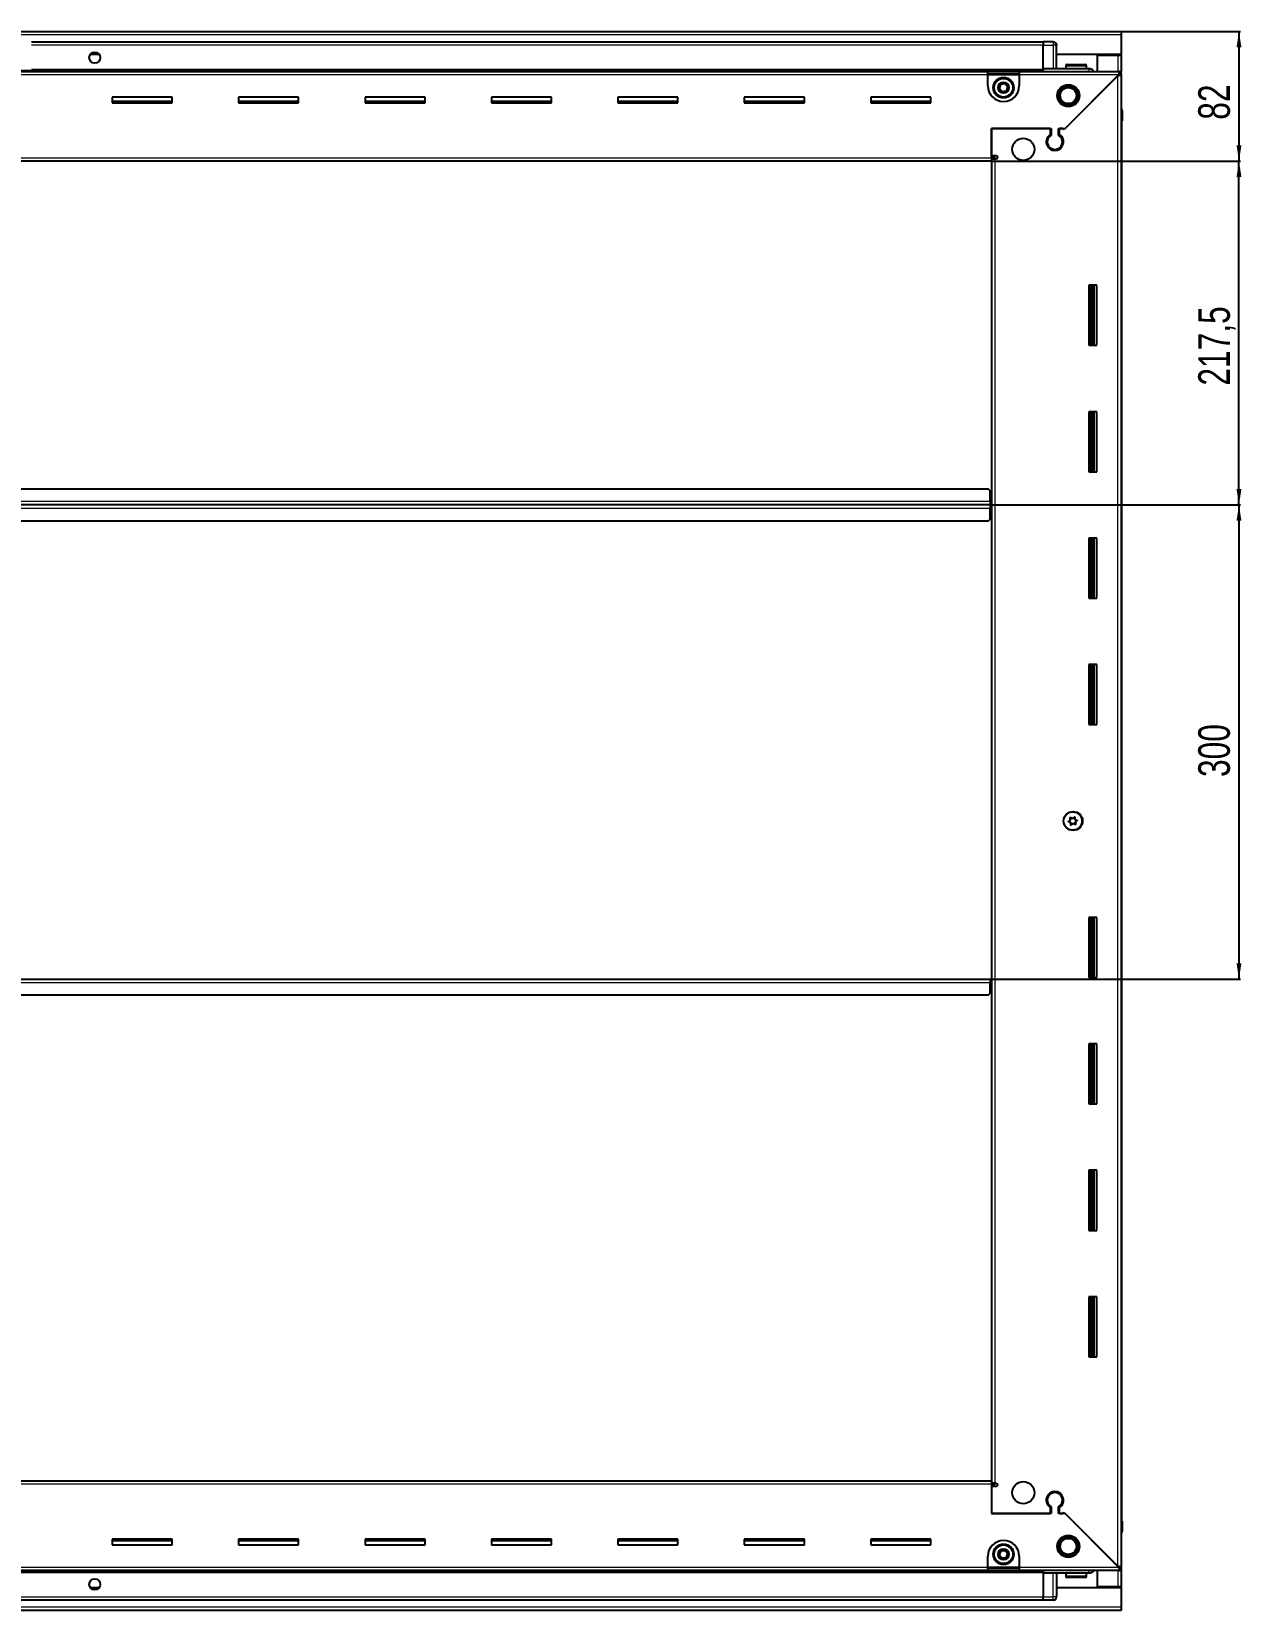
# Model space of a CAD drawing. Header units: millimetres. Extents: x 1219 to 6664, y -1644 to 1865.
# Drawn here: x 5898 to 6664, y 677 to 1676 of the extents above; entities that cross this region are included whole.
import ezdxf

# ---------------------------------------------------------------- set-up
doc = ezdxf.new("R2010")
doc.units = ezdxf.units.MM
doc.layers.add('FORMAT', color=7, linetype='Continuous')
doc.styles.add('SLDTEXTSTYLE0', font='TXT', dxfattribs={"width": 0.75})
doc.dimstyles.new('SLDDIMSTYLE0', dxfattribs={"dimtxt": 20, "dimasz": 10, "dimexe": 0, "dimexo": 0.0625, "dimgap": 5, "dimtad": 2, "dimdec": 1, "dimrnd": 1e-09, "dimzin": 12, "dimdsep": 46, "dimtxsty": 'SLDTEXTSTYLE0', "dimsah": 1, "dimcen": 0.09, "dimadec": 0, "dimazin": 3, "dimtfac": 1, "dimtofl": 0, "dimtmove": 0, "dimatfit": 3, "dimfxl": 0, "dimfrac": 2, "dimtolj": 1, "dimtzin": 12, "dimarcsym": 0})

# ---------------------------------------------------------------- blocks, each defined once
blk = doc.blocks.new('_D_7')
at = {"layer": 'FORMAT'}
for p, q in [((6587.75, 1675.82), (6663.24, 1675.82)), ((6662.24, 1675.82), (6662.24, 1593.82)), ((6505.75, 1593.82), (6663.24, 1593.82))]:
    blk.add_line(p, q, dxfattribs=at)
for points in [[(6662.24, 1675.82), (6660.7, 1665.82), (6663.78, 1665.82)], [(6662.24, 1593.82), (6663.78, 1603.82), (6660.7, 1603.82)]]:
    blk.add_solid(points, dxfattribs=at)
at = {"layer": 'FORMAT', "insert": (6636.46, 1620.05), "char_height": 20, "attachment_point": 1, "rotation": 90, "style": 'SLDTEXTSTYLE0'}
blk.add_mtext('82', dxfattribs=at)
blk = doc.blocks.new('_D_8')
at = {"layer": 'FORMAT'}
for p, q in [((6505.75, 1593.82), (6663.24, 1593.82)), ((6662.24, 1376.32), (6662.24, 1593.82)), ((6504.75, 1376.32), (6663.24, 1376.32))]:
    blk.add_line(p, q, dxfattribs=at)
for points in [[(6662.24, 1593.82), (6660.7, 1583.82), (6663.78, 1583.82)], [(6662.24, 1376.32), (6663.78, 1386.32), (6660.7, 1386.32)]]:
    blk.add_solid(points, dxfattribs=at)
at = {"layer": 'FORMAT', "insert": (6636.46, 1451.82), "char_height": 20, "attachment_point": 1, "rotation": 90, "style": 'SLDTEXTSTYLE0'}
blk.add_mtext('217,5', dxfattribs=at)
blk = doc.blocks.new('_D_9')
at = {"layer": 'FORMAT'}
for p, q in [((6504.75, 1376.32), (6663.24, 1376.32)), ((6662.24, 1376.32), (6662.24, 1076.32)), ((6504.75, 1076.32), (6663.24, 1076.32))]:
    blk.add_line(p, q, dxfattribs=at)
for points in [[(6662.24, 1376.32), (6660.7, 1366.32), (6663.78, 1366.32)], [(6662.24, 1076.32), (6663.78, 1086.32), (6660.7, 1086.32)]]:
    blk.add_solid(points, dxfattribs=at)
at = {"layer": 'FORMAT', "insert": (6636.46, 1204.16), "char_height": 20, "attachment_point": 1, "rotation": 90, "style": 'SLDTEXTSTYLE0'}
blk.add_mtext('300', dxfattribs=at)

msp = doc.modelspace()

# ---------------------------------------------------------------- linework, layer by layer
at = {"color": 7, "linetype": 'Continuous', "lineweight": 25}
for p, q in [((5188.74, 1675.82), (6587.74, 1675.82)), ((6538.24, 1669.17), (5898.24, 1669.17)), ((6538.24, 1669.32), (6538.24, 1669.32)), ((6544.74, 1669.32), (6538.24, 1669.32)), ((6544.74, 1669.32), (6538.24, 1669.32)), ((6538.24, 1669.32), (6538.24, 1667.32)), ((6587.74, 1675.82), (6587.74, 1673.72)), ((6587.74, 1673.72), (6587.74, 1661.32)), ((5941.11, 1661.32), (5935.37, 1661.32)), ((6538.24, 1652.32), (6538.24, 1667.32)), ((6546.74, 1667.32), (6546.74, 1667.32)), ((6546.74, 1652.32), (6546.74, 1667.32)), ((6587.74, 1661.32), (6546.74, 1661.32)), ((6572.74, 1660.82), (6585.64, 1660.82)), ((6572.74, 1650.57), (6572.74, 1660.82)), ((6585.64, 1660.82), (6587.74, 1660.82)), ((6586.24, 1660.82), (6586.24, 1661.32)), ((6587.74, 1660.82), (6587.74, 1661.32)), ((6587.74, 1660.82), (6587.74, 1650.57)), ((5238.24, 1651.17), (6538.24, 1651.17)), ((5273.24, 1650.57), (6503.24, 1650.57)), ((6503.24, 1648.47), (6503.24, 1650.57)), ((6503.24, 1650.57), (6523.24, 1650.57)), ((6503.24, 1649.07), (6523.24, 1649.07)), ((6503.24, 1641.57), (6503.24, 1648.47)), ((6523.24, 1650.57), (6586.74, 1650.57)), ((6523.24, 1650.57), (6523.24, 1648.47)), ((6523.24, 1648.47), (6523.24, 1641.57)), ((6538.24, 1652.32), (6538.24, 1651.82)), ((6567.24, 1652.32), (6538.24, 1652.32)), ((6538.24, 1652.29), (6538.31, 1650.57)), ((6552.24, 1614.57), (6586.14, 1648.47)), ((6552.74, 1654.22), (6552.74, 1652.32)), ((6553.54, 1655.02), (6564.94, 1655.02)), ((6565.74, 1652.32), (6565.74, 1654.22)), ((6586.24, 1648.57), (6587.74, 1648.57)), ((6586.74, 1649.07), (6586.74, 1650.57)), ((6586.74, 1650.57), (6587.74, 1650.57)), ((6586.74, 1649.07), (6587.74, 1649.07)), ((6587.74, 1649.07), (6587.74, 1650.57)), ((6587.74, 1649.07), (6587.74, 1648.57)), ((6587.74, 1648.57), (6587.74, 704.07)), ((6585.64, 1647.97), (6551.54, 1613.87)), ((5987.24, 1634.32), (5949.24, 1634.32)), ((5949.24, 1634.32), (5949.24, 1630.82)), ((5987.24, 1631.57), (5949.24, 1631.57)), ((5949.24, 1630.82), (5987.24, 1630.82)), ((5987.24, 1630.82), (5987.24, 1634.32)), ((6067.24, 1634.32), (6029.24, 1634.32)), ((6029.24, 1634.32), (6029.24, 1630.82)), ((6067.24, 1631.57), (6029.24, 1631.57)), ((6029.24, 1630.82), (6067.24, 1630.82)), ((6067.24, 1630.82), (6067.24, 1634.32)), ((6147.24, 1634.32), (6109.24, 1634.32)), ((6109.24, 1634.32), (6109.24, 1630.82)), ((6147.24, 1631.57), (6109.24, 1631.57)), ((6109.24, 1630.82), (6147.24, 1630.82)), ((6147.24, 1630.82), (6147.24, 1634.32)), ((6227.24, 1634.32), (6189.24, 1634.32)), ((6189.24, 1634.32), (6189.24, 1630.82)), ((6227.24, 1631.57), (6189.24, 1631.57)), ((6189.24, 1630.82), (6227.24, 1630.82)), ((6227.24, 1630.82), (6227.24, 1634.32)), ((6307.24, 1634.32), (6269.24, 1634.32)), ((6269.24, 1634.32), (6269.24, 1630.82)), ((6307.24, 1631.57), (6269.24, 1631.57)), ((6269.24, 1630.82), (6307.24, 1630.82)), ((6307.24, 1630.82), (6307.24, 1634.32)), ((6387.24, 1634.32), (6349.24, 1634.32)), ((6349.24, 1634.32), (6349.24, 1630.82)), ((6387.24, 1631.57), (6349.24, 1631.57)), ((6349.24, 1630.82), (6387.24, 1630.82)), ((6387.24, 1630.82), (6387.24, 1634.32)), ((6467.24, 1634.32), (6429.24, 1634.32)), ((6429.24, 1634.32), (6429.24, 1630.82)), ((6467.24, 1631.57), (6429.24, 1631.57)), ((6429.24, 1630.82), (6467.24, 1630.82)), ((6467.24, 1630.82), (6467.24, 1634.32)), ((6587.74, 1627.15), (6587.74, 1627.15)), ((6587.74, 1619.32), (6588.24, 1619.32)), ((6588.09, 733.32), (6588.09, 1619.32)), ((6588.24, 1625.82), (6588.24, 1619.32)), ((6588.24, 1619.32), (6588.24, 1625.82)), ((6588.24, 1619.32), (6588.24, 1619.32)), ((6588.24, 1619.32), (6588.24, 1619.32)), ((6505.74, 1614.57), (6543.44, 1614.57)), ((6505.74, 1595.92), (6505.74, 1614.57)), ((6505.74, 1614.57), (6505.74, 1597.32)), ((6542.74, 1614.57), (6505.74, 1614.57)), ((6542.74, 1614.57), (6542.74, 1610.68)), ((6543.44, 1614.57), (6543.44, 1610.29)), ((6548.04, 1614.57), (6552.24, 1614.57)), ((6548.04, 1610.29), (6548.04, 1614.57)), ((6550.84, 1614.57), (6548.74, 1614.57)), ((6548.74, 1610.68), (6548.74, 1614.57)), ((6551.54, 1613.87), (6550.84, 1614.57)), ((6547.74, 1601.71), (6547.74, 1600.95)), ((6505.74, 1593.82), (5270.74, 1593.82)), ((6505.74, 1597.32), (6508.59, 1597.32)), ((6507.74, 1596.32), (6505.74, 1596.32)), ((6505.74, 1595.92), (6505.74, 1593.82)), ((6505.74, 1595.32), (6507.84, 1595.32)), ((6505.74, 1593.82), (6505.74, 758.82)), ((6507.74, 1595.32), (6507.74, 1596.32)), ((6508.59, 1595.32), (6507.84, 1595.32)), ((6567.24, 1515.32), (6567.24, 1477.32)), ((6572.24, 1515.32), (6567.24, 1515.32)), ((6568.26, 1515.32), (6568.26, 1477.32)), ((6568.3, 1515.32), (6568.3, 1477.32)), ((6570.09, 1515.32), (6570.09, 1477.32)), ((6572.24, 1477.32), (6572.24, 1515.32)), ((6567.24, 1477.32), (6572.24, 1477.32)), ((6567.24, 1435.32), (6567.24, 1397.32)), ((6572.24, 1435.32), (6567.24, 1435.32)), ((6568.26, 1435.32), (6568.26, 1397.32)), ((6568.3, 1435.32), (6568.3, 1397.32)), ((6570.09, 1435.32), (6570.09, 1397.32)), ((6572.24, 1397.32), (6572.24, 1435.32)), ((6567.24, 1397.32), (6572.24, 1397.32)), ((6503.74, 1386.32), (5272.74, 1386.32)), ((6504.74, 1385.32), (6503.74, 1386.32)), ((6504.74, 1378.42), (6504.74, 1385.32)), ((6504.99, 1379.17), (6504.74, 1379.17)), ((6504.99, 1376.32), (6504.99, 1379.17)), ((6504.74, 1376.32), (5271.74, 1376.32)), ((6504.74, 1378.42), (6504.74, 1376.32)), ((6504.74, 1376.32), (6504.74, 1374.22)), ((6504.74, 1367.32), (6504.74, 1374.22)), ((6504.74, 1373.47), (6504.99, 1373.47)), ((6504.99, 1373.47), (6504.99, 1376.32)), ((6505.74, 1376.32), (6504.99, 1376.32)), ((5272.74, 1366.32), (6503.74, 1366.32)), ((6503.74, 1366.32), (6504.74, 1367.32)), ((6567.24, 1355.32), (6567.24, 1317.32)), ((6572.24, 1355.32), (6567.24, 1355.32)), ((6568.26, 1355.32), (6568.26, 1317.32)), ((6568.3, 1355.32), (6568.3, 1317.32)), ((6570.09, 1355.32), (6570.09, 1317.32)), ((6572.24, 1317.32), (6572.24, 1355.32)), ((6567.24, 1317.32), (6572.24, 1317.32)), ((6567.24, 1275.32), (6567.24, 1237.32)), ((6572.24, 1275.32), (6567.24, 1275.32)), ((6568.26, 1275.32), (6568.26, 1237.32)), ((6568.3, 1275.32), (6568.3, 1237.32)), ((6570.09, 1275.32), (6570.09, 1237.32)), ((6572.24, 1237.32), (6572.24, 1275.32)), ((6567.24, 1237.32), (6572.24, 1237.32)), ((6567.24, 1115.32), (6567.24, 1077.32)), ((6572.24, 1115.32), (6567.24, 1115.32)), ((6568.26, 1115.32), (6568.26, 1077.32)), ((6568.3, 1115.32), (6568.3, 1077.32)), ((6570.09, 1115.32), (6570.09, 1077.32)), ((6572.24, 1077.32), (6572.24, 1115.32)), ((5271.74, 1076.32), (6504.74, 1076.32)), ((6504.74, 1076.32), (6504.74, 1074.22)), ((6504.74, 1067.32), (6504.74, 1074.22)), ((6504.74, 1073.47), (6504.99, 1073.47)), ((6504.99, 1073.47), (6504.99, 1076.32)), ((6504.99, 1076.32), (6505.74, 1076.32)), ((6567.24, 1077.32), (6572.24, 1077.32)), ((5272.74, 1066.32), (6503.74, 1066.32)), ((6503.74, 1066.32), (6504.74, 1067.32)), ((6567.24, 1035.32), (6567.24, 997.32)), ((6572.24, 1035.32), (6567.24, 1035.32)), ((6568.26, 1035.32), (6568.26, 997.32)), ((6568.3, 1035.32), (6568.3, 997.32)), ((6570.09, 1035.32), (6570.09, 997.32)), ((6572.24, 997.32), (6572.24, 1035.32)), ((6567.24, 997.32), (6572.24, 997.32)), ((6567.24, 955.32), (6567.24, 917.32)), ((6572.24, 955.32), (6567.24, 955.32)), ((6568.26, 955.32), (6568.26, 917.32)), ((6568.3, 955.32), (6568.3, 917.32)), ((6570.09, 955.32), (6570.09, 917.32)), ((6572.24, 917.32), (6572.24, 955.32)), ((6567.24, 917.32), (6572.24, 917.32)), ((6567.24, 875.32), (6567.24, 837.32)), ((6572.24, 875.32), (6567.24, 875.32)), ((6568.26, 875.32), (6568.26, 837.32)), ((6568.3, 875.32), (6568.3, 837.32)), ((6570.09, 875.32), (6570.09, 837.32)), ((6572.24, 837.32), (6572.24, 875.32)), ((6567.24, 837.32), (6572.24, 837.32)), ((5270.74, 758.82), (6505.74, 758.82)), ((6505.74, 758.82), (6505.74, 756.72)), ((6507.84, 757.32), (6505.74, 757.32)), ((6505.74, 756.72), (6505.74, 738.07)), ((6505.74, 756.32), (6507.74, 756.32)), ((6505.74, 755.32), (6505.74, 738.07)), ((6508.59, 755.32), (6505.74, 755.32)), ((6507.74, 756.32), (6507.74, 757.32)), ((6507.84, 757.32), (6508.59, 757.32)), ((6547.74, 751.7), (6547.74, 750.94)), ((6542.74, 741.96), (6542.74, 738.07)), ((6543.44, 742.36), (6543.44, 738.07)), ((6548.04, 738.07), (6548.04, 742.36)), ((6548.74, 738.07), (6548.74, 741.96)), ((6543.44, 738.07), (6505.74, 738.07)), ((6505.74, 738.07), (6542.74, 738.07)), ((6552.24, 738.07), (6548.04, 738.07)), ((6548.74, 738.07), (6550.84, 738.07)), ((6550.84, 738.07), (6551.54, 738.77)), ((6551.54, 738.77), (6585.64, 704.67)), ((6586.14, 704.17), (6552.24, 738.07)), ((6587.74, 733.32), (6588.24, 733.32)), ((6588.24, 733.32), (6588.24, 733.32)), ((6588.24, 726.82), (6588.24, 733.32)), ((6588.24, 733.32), (6588.24, 726.82)), ((5987.24, 721.82), (5949.24, 721.82)), ((5949.24, 721.82), (5949.24, 718.32)), ((5949.24, 721.07), (5987.24, 721.07)), ((5987.24, 718.32), (5987.24, 721.82)), ((6067.24, 721.82), (6029.24, 721.82)), ((6029.24, 721.82), (6029.24, 718.32)), ((6029.24, 721.07), (6067.24, 721.07)), ((6067.24, 718.32), (6067.24, 721.82)), ((6147.24, 721.82), (6109.24, 721.82)), ((6109.24, 721.82), (6109.24, 718.32)), ((6109.24, 721.07), (6147.24, 721.07)), ((6147.24, 718.32), (6147.24, 721.82)), ((6227.24, 721.82), (6189.24, 721.82)), ((6189.24, 721.82), (6189.24, 718.32)), ((6189.24, 721.07), (6227.24, 721.07)), ((6227.24, 718.32), (6227.24, 721.82)), ((6307.24, 721.82), (6269.24, 721.82)), ((6269.24, 721.82), (6269.24, 718.32)), ((6269.24, 721.07), (6307.24, 721.07)), ((6307.24, 718.32), (6307.24, 721.82)), ((6387.24, 721.82), (6349.24, 721.82)), ((6349.24, 721.82), (6349.24, 718.32)), ((6349.24, 721.07), (6387.24, 721.07)), ((6387.24, 718.32), (6387.24, 721.82)), ((6467.24, 721.82), (6429.24, 721.82)), ((6429.24, 721.82), (6429.24, 718.32)), ((6429.24, 721.07), (6467.24, 721.07)), ((6467.24, 718.32), (6467.24, 721.82)), ((5949.24, 718.32), (5987.24, 718.32)), ((6029.24, 718.32), (6067.24, 718.32)), ((6109.24, 718.32), (6147.24, 718.32)), ((6189.24, 718.32), (6227.24, 718.32)), ((6269.24, 718.32), (6307.24, 718.32)), ((6349.24, 718.32), (6387.24, 718.32)), ((6429.24, 718.32), (6467.24, 718.32)), ((6503.24, 704.17), (6503.24, 711.07)), ((6523.24, 711.07), (6523.24, 704.17)), ((6538.24, 701.47), (5238.24, 701.47)), ((6503.24, 702.07), (5273.24, 702.07)), ((6503.24, 702.07), (6503.24, 704.17)), ((6523.24, 703.57), (6503.24, 703.57)), ((6523.24, 702.07), (6503.24, 702.07)), ((6523.24, 704.17), (6523.24, 702.07)), ((6586.74, 702.07), (6523.24, 702.07)), ((6538.31, 702.07), (6538.24, 700.36)), ((6538.24, 700.32), (6538.24, 700.82)), ((6567.24, 700.32), (6538.24, 700.32)), ((6538.24, 700.32), (6538.24, 685.32)), ((6546.74, 700.32), (6546.74, 685.32)), ((6552.74, 700.32), (6552.74, 698.42)), ((6565.74, 698.42), (6565.74, 700.32)), ((6572.74, 691.82), (6572.74, 702.07)), ((6586.24, 704.07), (6587.74, 704.07)), ((6586.74, 703.57), (6586.74, 702.07)), ((6587.74, 703.57), (6586.74, 703.57)), ((6587.74, 702.07), (6586.74, 702.07)), ((6587.74, 704.07), (6587.74, 703.57)), ((6587.74, 703.57), (6587.74, 702.07)), ((6587.74, 702.07), (6587.74, 691.82)), ((5935.37, 691.32), (5941.11, 691.32)), ((6546.74, 691.32), (6587.74, 691.32)), ((6560.53, 697.62), (6553.54, 697.62)), ((6564.94, 697.62), (6560.53, 697.62)), ((6585.64, 691.82), (6572.74, 691.82)), ((6587.74, 691.82), (6585.64, 691.82)), ((6586.24, 691.32), (6586.24, 691.82)), ((6587.74, 691.32), (6587.74, 691.82)), ((6587.74, 691.32), (6587.74, 678.92)), ((5238.24, 683.47), (6538.24, 683.47)), ((6538.24, 683.32), (6538.24, 685.32)), ((6544.74, 683.32), (6538.24, 683.32)), ((6538.24, 683.32), (6538.24, 683.32)), ((6538.24, 683.32), (6538.24, 683.32)), ((6544.74, 683.32), (6538.24, 683.32)), ((6546.06, 683.82), (6546.06, 683.82)), ((6587.74, 676.82), (5188.74, 676.82)), ((6587.74, 678.92), (6587.74, 676.82))]:
    msp.add_line(p, q, dxfattribs=at)
at = {"color": 8, "linetype": 'Continuous', "lineweight": 18}
for p, q in [((6587.74, 1673.72), (5188.74, 1673.72)), ((6544.74, 1669.32), (6544.74, 1667.32)), ((6538.24, 1667.17), (5898.24, 1667.17)), ((6538.24, 1667.32), (6544.74, 1667.32)), ((6546.74, 1667.32), (6544.74, 1667.32)), ((6544.74, 1667.32), (6544.74, 1652.32)), ((6585.64, 1661.32), (6585.64, 1660.82)), ((6585.64, 1660.82), (6585.64, 1650.57)), ((6538.24, 1650.59), (5238.24, 1650.59)), ((6503.24, 1648.47), (5273.24, 1648.47)), ((6538.24, 1651.82), (5898.24, 1651.82)), ((6503.24, 1648.47), (6523.24, 1648.47)), ((6586.14, 1648.47), (6523.24, 1648.47)), ((6552.74, 1654.22), (6565.74, 1654.22)), ((6585.64, 704.67), (6585.64, 1647.97)), ((6587.74, 1625.82), (6588.24, 1625.82)), ((5270.74, 1595.92), (6505.74, 1595.92)), ((6507.84, 1595.32), (6507.84, 757.32)), ((6569.5, 1477.32), (6569.5, 1515.32)), ((6570.74, 1477.32), (6570.74, 1515.32)), ((6569.5, 1397.32), (6569.5, 1435.32)), ((6570.74, 1397.32), (6570.74, 1435.32)), ((6504.74, 1378.42), (5271.74, 1378.42)), ((5271.74, 1374.22), (6504.74, 1374.22)), ((6569.5, 1317.32), (6569.5, 1355.32)), ((6570.74, 1317.32), (6570.74, 1355.32)), ((6569.5, 1237.32), (6569.5, 1275.32)), ((6570.74, 1237.32), (6570.74, 1275.32)), ((6569.5, 1077.32), (6569.5, 1115.32)), ((6570.74, 1077.32), (6570.74, 1115.32)), ((5271.74, 1074.22), (6504.74, 1074.22)), ((6569.5, 997.32), (6569.5, 1035.32)), ((6570.74, 997.32), (6570.74, 1035.32)), ((6569.5, 917.32), (6569.5, 955.32)), ((6570.74, 917.32), (6570.74, 955.32)), ((6569.5, 837.32), (6569.5, 875.32)), ((6570.74, 837.32), (6570.74, 875.32)), ((6505.74, 756.72), (5270.74, 756.72)), ((6587.74, 726.82), (6588.24, 726.82)), ((5238.24, 702.06), (6538.24, 702.06)), ((5238.24, 700.82), (6538.24, 700.82)), ((5273.24, 704.17), (6503.24, 704.17)), ((6523.24, 704.17), (6503.24, 704.17)), ((6523.24, 704.17), (6586.14, 704.17)), ((6544.74, 685.32), (6544.74, 700.32)), ((6585.64, 702.07), (6585.64, 691.82)), ((6560.71, 698.42), (6552.74, 698.42)), ((6565.74, 698.42), (6560.71, 698.42)), ((6585.64, 691.82), (6585.64, 691.32)), ((5238.24, 685.47), (6538.24, 685.47)), ((6538.24, 685.32), (6544.74, 685.32)), ((6546.74, 685.32), (6544.74, 685.32)), ((6544.74, 683.32), (6544.74, 685.32)), ((6587.74, 678.92), (5188.74, 678.92))]:
    msp.add_line(p, q, dxfattribs=at)
at = {"color": 7, "linetype": 'Continuous', "lineweight": 25, "flags": 128}
msp.add_lwpolyline([(6546.59, 1668.08), (6546.7, 1667.71), (6546.74, 1667.32)], dxfattribs=at)
at = {"color": 7, "linetype": 'Continuous', "lineweight": 25}
for centre, radius in [((5938.24, 1659.32), 3.5), ((6513.24, 1640.32), 6.5), ((6513.24, 1640.32), 3.46), ((6554.24, 1635.32), 7), ((6554.24, 1635.32), 6.03), ((6554.24, 1635.32), 5.1), ((6525.74, 1601.32), 7), ((6557.24, 1176.32), 6), ((6557.09, 1176.32), 5.79), ((6557.09, 1176.32), 1.85), ((6525.74, 751.32), 7), ((6554.24, 717.32), 7), ((6554.24, 717.32), 6.03), ((6554.24, 717.32), 5.1), ((6513.24, 712.32), 6.5), ((6513.24, 712.32), 3.46), ((5938.24, 693.32), 3.5)]:
    msp.add_circle(centre, radius, dxfattribs=at)
at = {"color": 8, "linetype": 'Continuous', "lineweight": 18}
for centre in [(6513.24, 1640.32), (6513.24, 712.32)]:
    msp.add_circle(centre, 5.7, dxfattribs=at)
at = {"color": 7, "linetype": 'Continuous', "lineweight": 25}
for centre, radius, start, end in [((6544.74, 1667.32), 2, 0, 90), ((6546.94, 1652.52), 0.2, 180, 270), ((6553.54, 1654.22), 0.8, 90, 180), ((6564.94, 1654.22), 0.8, 0, 90), ((6513.24, 1641.57), 10, 180, 270), ((6513.24, 1640.32), 2.5, 160.11158, 220.11158), ((6513.24, 1640.32), 2.5, 100.11158, 160.11158), ((6513.24, 1640.32), 2.5, 220.11158, 280.11158), ((6513.24, 1640.32), 2.5, 40.11158, 100.11158), ((6513.24, 1641.57), 10, 270, 0), ((6513.24, 1640.32), 2.5, 280.11158, 340.11158), ((6513.24, 1640.32), 2.5, 340.11158, 40.11158), ((6586.24, 1625.82), 2, 0, 41.40962), ((6545.74, 1606.07), 5.5, 123.05573, 56.94427), ((6545.74, 1606.07), 4.8, 118.63099, 61.36901), ((6508.59, 1596.32), 1, 270, 90), ((6508.59, 756.32), 1, 270, 90), ((6545.74, 746.57), 5.5, 303.05573, 236.94427), ((6545.74, 746.57), 4.8, 298.63099, 241.36901), ((6513.24, 711.07), 10, 90, 180), ((6513.24, 711.07), 10, 0, 90), ((6586.24, 726.82), 2, 318.57492, 360), ((6586.24, 726.82), 2, 318.59038, 0), ((6513.24, 712.32), 2.5, 147.04236, 207.04236), ((6513.24, 712.32), 2.5, 207.04236, 267.04236), ((6513.24, 712.32), 2.5, 87.04236, 147.04236), ((6513.24, 712.32), 2.5, 267.04236, 327.04236), ((6513.24, 712.32), 2.5, 27.04236, 87.04236), ((6513.24, 712.32), 2.5, 327.04236, 27.04236), ((6546.94, 700.12), 0.2, 90, 180), ((6553.54, 698.42), 0.8, 180, 270), ((6564.94, 698.42), 0.8, 270, 360), ((6544.74, 685.32), 2, 270, 0), ((6544.74, 685.32), 2, 270, 311.40962)]:
    msp.add_arc(centre, radius, start, end, dxfattribs=at)
for points, knots in [([(6538.24, 1652.32), (6538.24, 1652.29), (6538.24, 1652.21), (6538.24, 1651.59), (6538.24, 1651.01), (6538.24, 1650.62), (6538.24, 1650.59)], [0, 0, 0, 0, 0.324279, 0.648558, 0.972836, 1, 1, 1, 1]), ([(6570.45, 1650.57), (6570.33, 1650.77), (6569.95, 1651.42), (6568.79, 1652.13), (6567.76, 1652.26), (6567.24, 1652.32)], [0, 0, 0, 0, 0.18225, 0.591125, 1, 1, 1, 1]), ([(6585.64, 1647.97), (6585.89, 1648.02), (6586.39, 1648.11), (6587.03, 1648.24), (6587.49, 1648.37), (6587.71, 1648.48), (6587.73, 1648.55), (6587.74, 1648.57)], [0, 0, 0, 0, 0.230255, 0.448522, 0.666786, 0.88505, 1, 1, 1, 1]), ([(6586.74, 1650.57), (6586.69, 1650.55), (6586.6, 1650.49), (6586.47, 1650.1), (6586.34, 1649.54), (6586.23, 1648.96), (6586.16, 1648.6), (6586.14, 1648.47)], [0, 0, 0, 0, 0.230255, 0.448522, 0.666786, 0.88505, 1, 1, 1, 1]), ([(6510.4, 1639.82), (6510.44, 1639.93), (6510.64, 1640.5), (6510.98, 1641.43), (6511.26, 1642.21), (6511.38, 1642.53)], [0, 0, 0, 0, 0.133125, 0.637099, 1, 1, 1, 1]), ([(6512.26, 1637.61), (6511.92, 1638), (6511.3, 1638.74), (6510.68, 1639.48), (6510.4, 1639.82)], [0, 0, 0, 0, 0.534686, 1, 1, 1, 1]), ([(6511.38, 1642.53), (6511.89, 1642.62), (6512.84, 1642.79), (6513.78, 1642.96), (6514.22, 1643.04)], [0, 0, 0, 0, 0.534686, 1, 1, 1, 1]), ([(6514.22, 1643.04), (6514.55, 1642.64), (6515.17, 1641.91), (6515.79, 1641.17), (6516.08, 1640.83)], [0, 0, 0, 0, 0.534686, 1, 1, 1, 1]), ([(6516.08, 1640.83), (6515.96, 1640.51), (6515.68, 1639.73), (6515.34, 1638.8), (6515.14, 1638.23), (6515.1, 1638.12)], [0, 0, 0, 0, 0.3629006, 0.8668753, 1, 1, 1, 1]), ([(6515.1, 1638.12), (6514.59, 1638.03), (6513.64, 1637.86), (6512.7, 1637.69), (6512.26, 1637.61)], [0, 0, 0, 0, 0.534686, 1, 1, 1, 1]), ([(6555.45, 1178.6), (6555.44, 1178.59), (6555.42, 1178.57), (6555.41, 1178.51), (6555.4, 1178.37), (6555.46, 1177.98), (6555.54, 1177.45), (6555.3, 1176.86), (6554.9, 1176.53), (6554.57, 1176.32), (6554.38, 1176.18), (6554.32, 1176.11), (6554.3, 1176.07), (6554.3, 1176.03), (6554.32, 1176), (6554.36, 1175.95), (6554.6, 1175.82), (6555.05, 1175.67), (6555.65, 1175.29), (6555.82, 1174.6), (6555.83, 1174.12), (6555.87, 1173.86), (6555.91, 1173.8), (6555.93, 1173.77), (6555.96, 1173.76), (6556, 1173.76), (6556.04, 1173.78), (6556.11, 1173.81), (6556.3, 1173.94), (6556.59, 1174.18), (6557.03, 1174.46), (6557.66, 1174.49), (6558.15, 1174.25), (6558.5, 1174.08), (6558.64, 1174.03), (6558.7, 1174.04), (6558.73, 1174.05), (6558.75, 1174.08), (6558.77, 1174.14), (6558.77, 1174.28), (6558.72, 1174.66), (6558.64, 1175.2), (6558.88, 1175.79), (6559.28, 1176.11), (6559.61, 1176.33), (6559.8, 1176.47), (6559.86, 1176.54), (6559.88, 1176.58), (6559.88, 1176.61), (6559.86, 1176.64), (6559.81, 1176.7), (6559.58, 1176.82), (6559.13, 1176.98), (6558.53, 1177.36), (6558.36, 1178.05), (6558.35, 1178.53), (6558.31, 1178.79), (6558.27, 1178.85), (6558.25, 1178.87), (6558.22, 1178.88), (6558.18, 1178.88), (6558.14, 1178.87), (6558.07, 1178.83), (6557.88, 1178.7), (6557.58, 1178.46), (6557.15, 1178.19), (6556.51, 1178.15), (6556.03, 1178.4), (6555.68, 1178.57), (6555.54, 1178.61), (6555.48, 1178.61), (6555.46, 1178.6), (6555.45, 1178.6)], [0, 0, 0, 0, 0.002009, 0.00442, 0.009365, 0.025528, 0.067705, 0.095786, 0.124646, 0.150342, 0.160519, 0.163394, 0.165697, 0.167245, 0.168874, 0.17077, 0.178606, 0.211994, 0.249994, 0.287995, 0.321383, 0.329219, 0.331115, 0.332744, 0.334292, 0.336217, 0.338535, 0.341318, 0.349662, 0.375358, 0.404217, 0.432298, 0.474475, 0.490639, 0.496669, 0.49844, 0.5, 0.502009, 0.50442, 0.509365, 0.525528, 0.567705, 0.595786, 0.624646, 0.650342, 0.660519, 0.663394, 0.665697, 0.667245, 0.668874, 0.67077, 0.678606, 0.711994, 0.749994, 0.787995, 0.821383, 0.829219, 0.831115, 0.832744, 0.834292, 0.836217, 0.838535, 0.841318, 0.849662, 0.875358, 0.904217, 0.932298, 0.974475, 0.990639, 0.996669, 0.99844, 1, 1, 1, 1]), ([(6510.36, 712.47), (6510.64, 712.91), (6511.16, 713.71), (6511.68, 714.52), (6511.93, 714.89)], [0, 0, 0, 0, 0.534686, 1, 1, 1, 1]), ([(6511.67, 709.9), (6511.43, 710.36), (6511, 711.22), (6510.56, 712.07), (6510.36, 712.47)], [0, 0, 0, 0, 0.534686, 1, 1, 1, 1]), ([(6514.55, 709.75), (6514.21, 709.77), (6513.39, 709.81), (6512.39, 709.86), (6511.79, 709.89), (6511.67, 709.9)], [0, 0, 0, 0, 0.362901, 0.866875, 1, 1, 1, 1]), ([(6511.93, 714.89), (6512.05, 714.89), (6512.65, 714.86), (6513.64, 714.81), (6514.47, 714.76), (6514.81, 714.75)], [0, 0, 0, 0, 0.133125, 0.637099, 1, 1, 1, 1]), ([(6516.12, 712.17), (6515.84, 711.74), (6515.32, 710.93), (6514.79, 710.13), (6514.55, 709.75)], [0, 0, 0, 0, 0.534686, 1, 1, 1, 1]), ([(6514.81, 714.75), (6515.04, 714.29), (6515.48, 713.43), (6515.92, 712.57), (6516.12, 712.17)], [0, 0, 0, 0, 0.534686, 1, 1, 1, 1]), ([(6538.24, 700.32), (6538.24, 700.36), (6538.24, 700.44), (6538.24, 701.06), (6538.24, 701.62), (6538.24, 701.99), (6538.24, 702)], [0, 0, 0, 0, 0.330267, 0.660534, 0.990802, 1, 1, 1, 1]), ([(6570.45, 702.07), (6570.33, 701.87), (6569.95, 701.22), (6568.79, 700.51), (6567.76, 700.39), (6567.24, 700.32)], [0, 0, 0, 0, 0.18225, 0.591125, 1, 1, 1, 1]), ([(6587.74, 704.07), (6587.71, 704.12), (6587.66, 704.21), (6587.27, 704.34), (6586.71, 704.47), (6586.13, 704.58), (6585.76, 704.65), (6585.64, 704.67)], [0, 0, 0, 0, 0.2302553, 0.4485219, 0.6667858, 0.8850496, 1, 1, 1, 1]), ([(6586.14, 704.17), (6586.19, 703.92), (6586.27, 703.43), (6586.41, 702.79), (6586.54, 702.32), (6586.65, 702.1), (6586.72, 702.08), (6586.74, 702.07)], [0, 0, 0, 0, 0.230255, 0.448522, 0.666786, 0.88505, 1, 1, 1, 1])]:
    msp.add_open_spline(points, degree=3, knots=knots, dxfattribs=at)
at = {"color": 8, "linetype": 'Continuous', "lineweight": 18}
for points in [[(6567.24, 1652.32), (6567.24, 1652.28), (6567.24, 1652.2), (6567.24, 1651.77), (6567.24, 1651.31), (6567.24, 1650.9), (6567.24, 1650.63), (6567.24, 1650.57)], [(6567.24, 700.32), (6567.24, 700.37), (6567.24, 700.44), (6567.24, 700.88), (6567.24, 701.33), (6567.24, 701.75), (6567.24, 702.02), (6567.24, 702.07)]]:
    msp.add_open_spline(points, degree=3, knots=[0, 0, 0, 0, 0.3597529, 0.5534142, 0.7511852, 0.9489563, 1, 1, 1, 1], dxfattribs=at)
at = {"color": 7, "linetype": 'Continuous', "lineweight": 25}
for points in [[(6585.64, 1647.97), (6585.72, 1648.02), (6585.87, 1648.12), (6586.07, 1648.27), (6586.21, 1648.42), (6586.23, 1648.52), (6586.24, 1648.57)], [(6586.74, 1649.07), (6586.69, 1649.06), (6586.59, 1649.05), (6586.44, 1648.91), (6586.29, 1648.71), (6586.19, 1648.55), (6586.14, 1648.47)], [(6586.24, 704.07), (6586.23, 704.12), (6586.21, 704.22), (6586.07, 704.37), (6585.87, 704.52), (6585.72, 704.62), (6585.64, 704.67)], [(6586.14, 704.17), (6586.19, 704.09), (6586.29, 703.94), (6586.44, 703.74), (6586.59, 703.6), (6586.69, 703.58), (6586.74, 703.57)]]:
    msp.add_open_spline(points, degree=3, dxfattribs=at)

# ---------------------------------------------------------------- dimensions: what is measured, and where the dimension line sits
at = {"layer": 'FORMAT'}
for base, p1, p2, picture, middle in [((6662.24, 1593.82), (6587.74, 1675.82), (6505.74, 1593.82), '_D_7', (6662.24, 1634.82)), ((6662.24, 1593.82), (6504.74, 1376.32), (6505.74, 1593.82), '_D_8', (6662.24, 1485.07)), ((6662.24, 1076.32), (6504.74, 1376.32), (6504.74, 1076.32), '_D_9', (6662.24, 1226.32))]:
    dim = msp.add_linear_dim(base=base, p1=p1, p2=p2, angle=90, dimstyle='SLDDIMSTYLE0', dxfattribs=at)
    dim.commit()
    dim.dimension.update_dxf_attribs({"geometry": picture, "text_midpoint": middle, "dimtype": 160})

doc.saveas('drawing.dxf')
